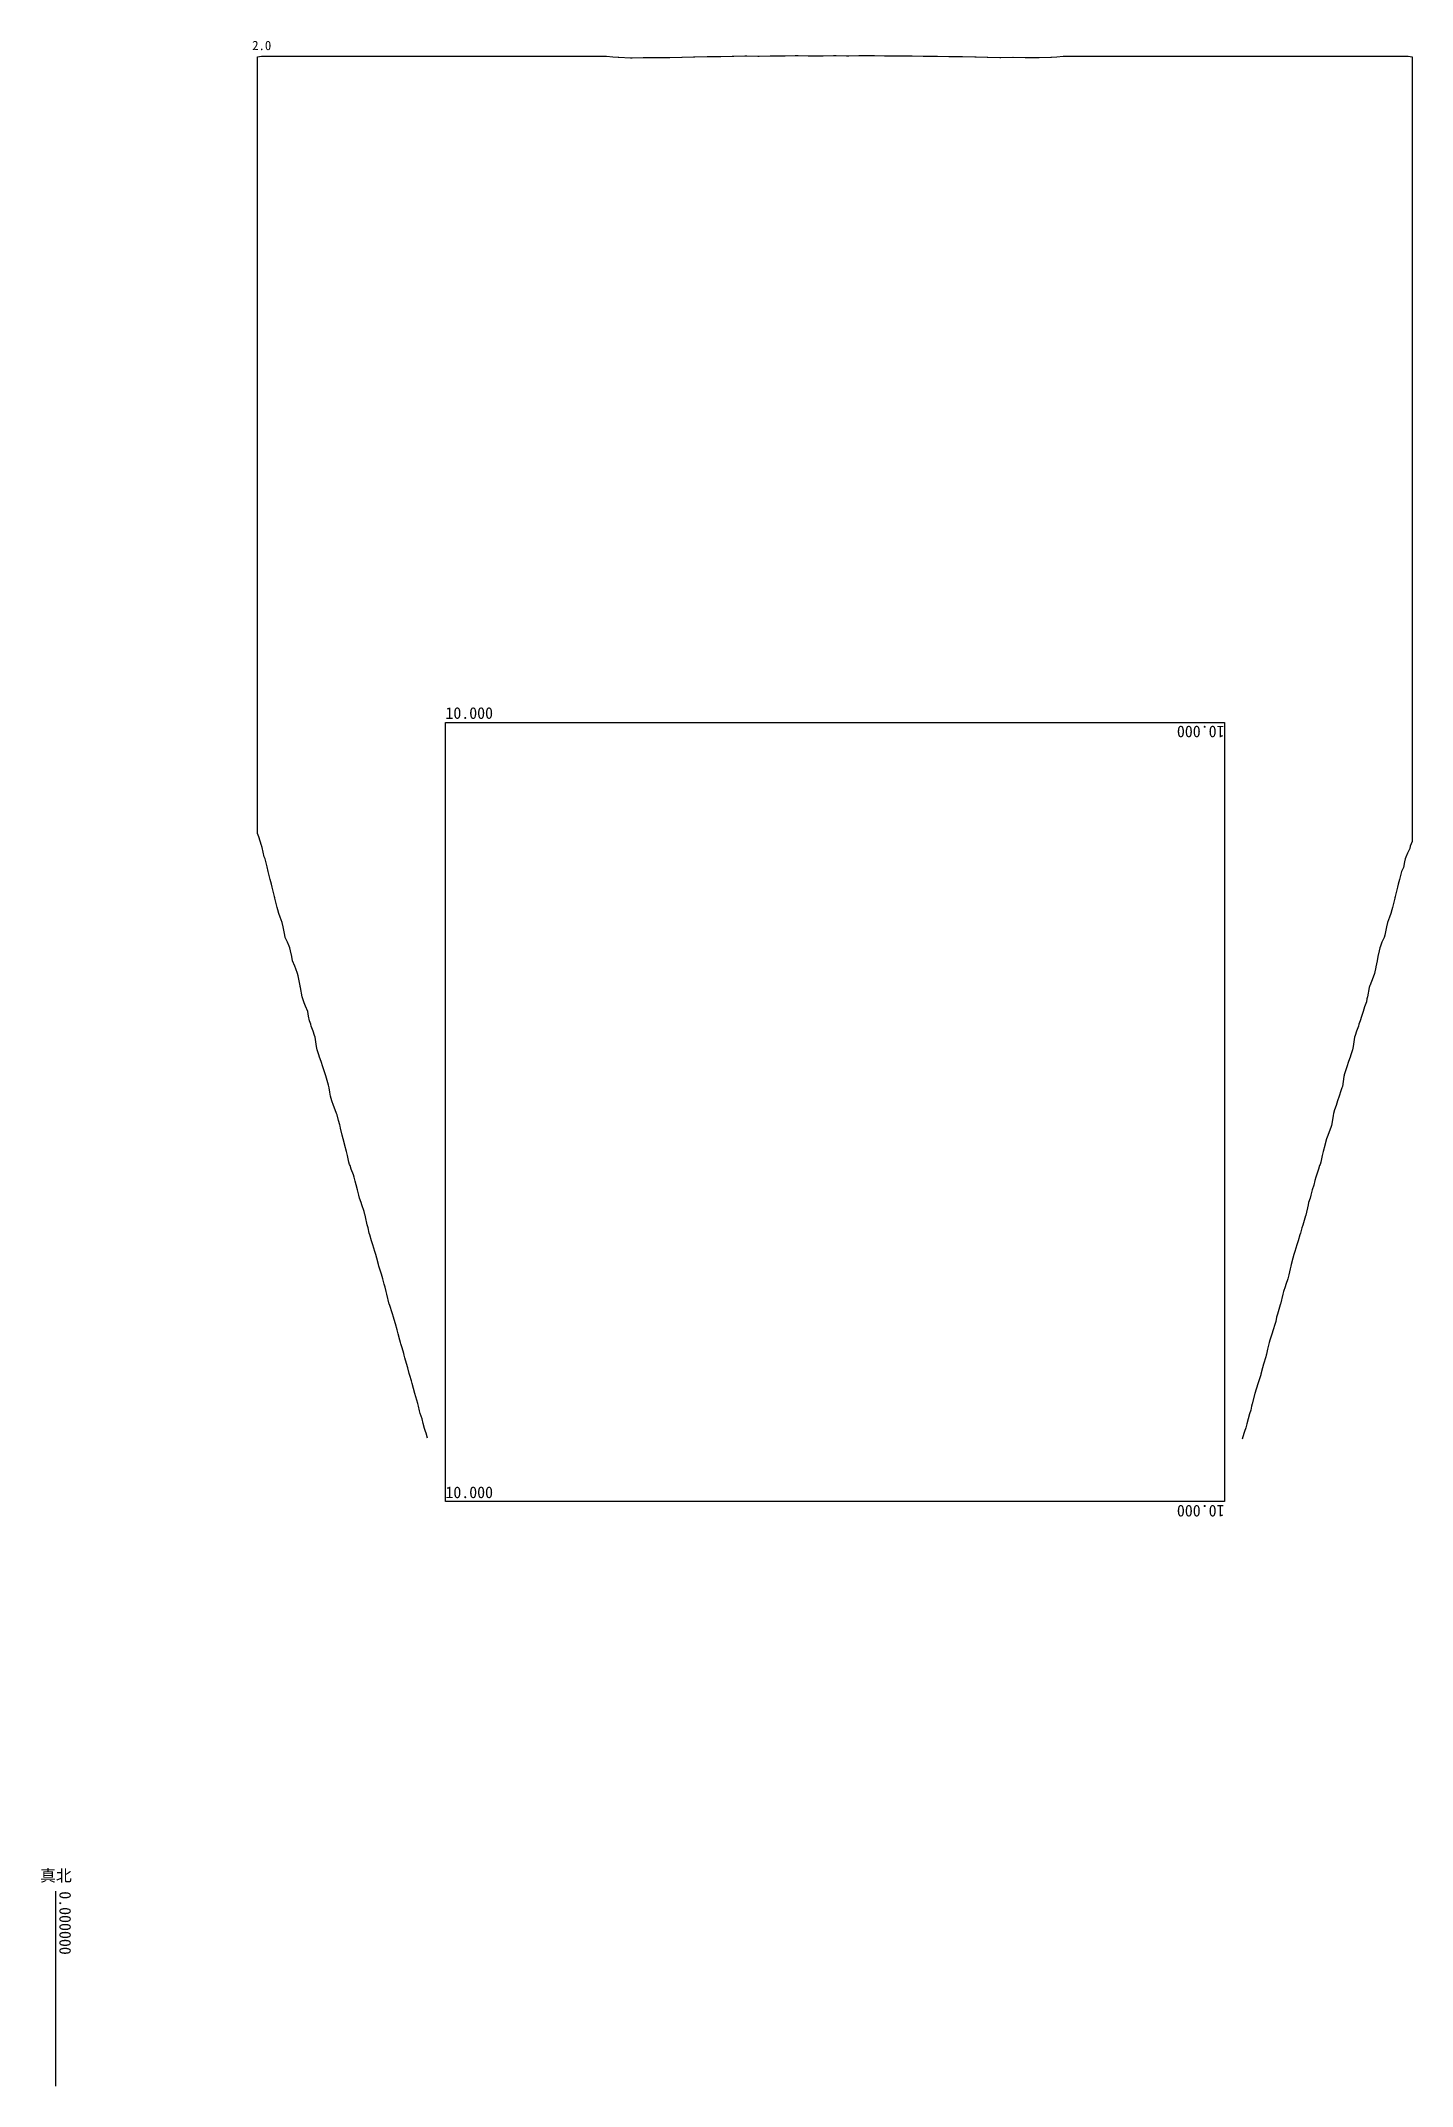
# Model space of a CAD drawing. Units: millimetres at full size, sheet at 1:100. Extents: x -15787 to 5765, y -18796 to 13340.
import ezdxf
from ezdxf.enums import TextEntityAlignment as Align

# ---------------------------------------------------------------- set-up
doc = ezdxf.new("R2010")
doc.units = ezdxf.units.MM
doc.header["$LTSCALE"] = 100
doc.layers.add('0-0', color=7, linetype='Continuous')
doc.styles.add('ＭＳ ゴシック', font='')
doc.styles.get('ＭＳ ゴシック').set_extended_font_data('MS Gothic')

msp = doc.modelspace()

# ---------------------------------------------------------------- linework, layer by layer
at = {"layer": '0-0'}
msp.add_line((-15551, -18795.9), (-15551, -15734.7), dxfattribs=at)
for points in [[(-12381.6, 11287.8), (-12381.6, 11361.1), (-12381.6, 11414.4), (-12381.6, 11487.8), (-12381.6, 11561.1), (-12381.6, 11614.4), (-12381.6, 11687.8), (-12381.6, 11761.1), (-12381.6, 11814.4), (-12381.6, 11887.8), (-12381.6, 11961.1), (-12381.6, 12014.4), (-12381.6, 12087.8), (-12381.6, 12161.1), (-12381.6, 12214.4), (-12381.6, 12287.8), (-12381.6, 12361.1), (-12381.6, 12414.4), (-12381.6, 12487.8), (-12381.6, 12561.1), (-12381.6, 12614.4), (-12381.6, 12687.8), (-12381.6, 12761.1), (-12381.6, 12814.4), (-12381.6, 12887.8), (-12381.6, 12961.1), (-12381.6, 13014.4), (-12381.6, 13087.8), (-12322, 13101.5), (-12308.3, 13101.5), (-12294.5, 13101.5), (-12122, 13101.5), (-12108.3, 13101.5), (-12094.5, 13101.5), (-11922, 13101.5), (-11908.3, 13101.5), (-11894.5, 13101.5), (-11722, 13101.5), (-11708.3, 13101.5), (-11694.5, 13101.5)], [(-11694.5, 13101.5), (-11522, 13101.5), (-11508.3, 13101.5), (-11494.5, 13101.5), (-11322, 13101.5), (-11308.3, 13101.5), (-11294.5, 13101.5), (-11122, 13101.5), (-11108.3, 13101.5), (-11094.5, 13101.5), (-10922, 13101.5), (-10908.3, 13101.5), (-10894.5, 13101.5), (-10722, 13101.5), (-10708.3, 13101.5), (-10694.5, 13101.5), (-10522, 13101.5), (-10508.3, 13101.5), (-10494.5, 13101.5), (-10322, 13101.5), (-10308.3, 13101.5), (-10294.5, 13101.5), (-10122, 13101.5), (-10108.3, 13101.5), (-10094.5, 13101.5), (-9922, 13101.5), (-9908.3, 13101.5), (-9894.5, 13101.5), (-9722, 13101.5), (-9708.3, 13101.5), (-9694.5, 13101.5), (-9522, 13101.5), (-9508.3, 13101.5), (-9494.5, 13101.5), (-9322, 13101.5), (-9308.3, 13101.5), (-9294.5, 13101.5), (-9122, 13101.5), (-9108.3, 13101.5), (-9094.5, 13101.5)], [(-9094.5, 13101.5), (-8922, 13101.5), (-8908.3, 13101.5), (-8894.5, 13101.5), (-8722, 13101.5), (-8708.3, 13101.5), (-8694.5, 13101.5), (-8522, 13101.5), (-8508.3, 13101.5), (-8494.5, 13101.5), (-8322, 13101.5), (-8308.3, 13101.5), (-8294.5, 13101.5), (-8122, 13101.5), (-8108.3, 13101.5), (-8094.5, 13101.5), (-7922, 13101.5), (-7908.3, 13101.5), (-7894.5, 13101.5), (-7722, 13101.5), (-7708.3, 13101.5), (-7694.5, 13101.5), (-7522, 13101.5), (-7508.3, 13101.5), (-7494.5, 13101.5), (-7322, 13101.5), (-7308.3, 13101.5), (-7294.5, 13101.5), (-7122, 13101.5), (-7108.3, 13101.5), (-7094.5, 13101.5), (-6922, 13101.5), (-6908.3, 13100), (-6897.3, 13098.8), (-6798.3, 13087.8), (-6711.6, 13084.4), (-6708.3, 13084.3), (-6705, 13084.4), (-6521.3, 13074.8), (-6508.3, 13074.1)], [(-6508.3, 13074.1), (-6494.8, 13074.3), (-6318.7, 13077.4), (-6308.3, 13077.6), (-6298.3, 13077.8), (-6115.1, 13081), (-6108.3, 13081), (-6101.6, 13081.1), (-5915, 13081.1), (-5908.3, 13081.1), (-5901.7, 13081.2), (-5711.5, 13084.5), (-5708.3, 13084.6), (-5705.2, 13084.7), (-5528.3, 13087.8), (-5508.9, 13088.3), (-5508.3, 13088.3), (-5507.7, 13088.3), (-5314.2, 13093.7), (-5308.3, 13093.9), (-5302.2, 13093.9), (-5114.4, 13093.9), (-5108.3, 13093.9), (-5102, 13094), (-4919.6, 13099.1), (-4908.3, 13099.1), (-4896.6, 13099.4), (-4724.6, 13104.1), (-4708.3, 13104.5), (-4691.1, 13105), (-4520.6, 13100.1), (-4508.3, 13099.8), (-4495.9, 13100.1), (-4325.5, 13105), (-4308.3, 13104.5), (-4291.1, 13105), (-4125.5, 13105), (-4108.3, 13105), (-4090.6, 13105.5), (-3930.5, 13109.9)], [(-3930.5, 13109.9), (-3908.3, 13109.9), (-3886.1, 13109.9), (-3726, 13105.5), (-3708.3, 13105), (-3691.1, 13105), (-3525.5, 13105), (-3508.3, 13105), (-3490.6, 13105.5), (-3330.5, 13109.9), (-3308.3, 13110.5), (-3286.1, 13109.9), (-3126, 13105.5), (-3108.3, 13105), (-3090.6, 13105.5), (-2930.5, 13109.9), (-2908.3, 13110.5), (-2885.5, 13110.5), (-2731.1, 13110.5), (-2708.3, 13109.9), (-2686.1, 13109.9), (-2526, 13105.5), (-2508.3, 13105), (-2491.1, 13105), (-2325.5, 13105), (-2308.3, 13105), (-2291.1, 13105), (-2125.5, 13105), (-2108.3, 13105), (-2091.5, 13104.5), (-1920.3, 13099.8), (-1908.3, 13099.4), (-1896.6, 13099.4), (-1720, 13099.4), (-1708.3, 13099.1), (-1696.6, 13099.4), (-1514.8, 13094.2), (-1508.3, 13094), (-1502, 13094), (-1314.6, 13094)], [(-1314.6, 13094), (-1308.3, 13093.9), (-1302.3, 13093.7), (-1108.9, 13088.3), (-1108.3, 13088.3), (-1107.7, 13088.3), (-1088.3, 13087.8), (-911.4, 13084.7), (-908.3, 13084.6), (-905.1, 13084.5), (-714.8, 13081.2), (-708.3, 13081.1), (-701.7, 13081.2), (-511.5, 13084.5), (-508.3, 13084.5), (-505, 13084.5), (-315, 13081.1), (-308.3, 13081), (-301.4, 13080.8), (-118.5, 13077.6), (-108.3, 13077.4), (-98.3, 13077.8), (88.4, 13084.4), (91.7, 13084.3), (95, 13084.4), (181.7, 13087.8), (280.7, 13098.8), (291.7, 13100), (305.5, 13101.5), (478, 13101.5), (491.7, 13101.5), (505.5, 13101.5), (678, 13101.5), (691.7, 13101.5), (705.5, 13101.5), (878, 13101.5), (891.7, 13101.5), (905.5, 13101.5), (1078, 13101.5), (1091.7, 13101.5)], [(1091.7, 13101.5), (1105.5, 13101.5), (1278, 13101.5), (1291.7, 13101.5), (1305.5, 13101.5), (1478, 13101.5), (1491.7, 13101.5), (1505.5, 13101.5), (1678, 13101.5), (1691.7, 13101.5), (1705.5, 13101.5), (1878, 13101.5), (1891.7, 13101.5), (1905.5, 13101.5), (2078, 13101.5), (2091.7, 13101.5), (2105.5, 13101.5), (2278, 13101.5), (2291.7, 13101.5), (2305.5, 13101.5), (2478, 13101.5), (2491.7, 13101.5), (2505.5, 13101.5), (2678, 13101.5), (2691.7, 13101.5), (2705.5, 13101.5), (2878, 13101.5), (2891.7, 13101.5), (2905.5, 13101.5), (3078, 13101.5), (3091.7, 13101.5), (3105.5, 13101.5), (3278, 13101.5), (3291.7, 13101.5), (3305.5, 13101.5), (3478, 13101.5), (3491.7, 13101.5), (3505.5, 13101.5), (3678, 13101.5), (3691.7, 13101.5)], [(3691.7, 13101.5), (3705.5, 13101.5), (3878, 13101.5), (3891.7, 13101.5), (3905.5, 13101.5), (4078, 13101.5), (4091.7, 13101.5), (4105.5, 13101.5), (4278, 13101.5), (4291.7, 13101.5), (4305.5, 13101.5), (4478, 13101.5), (4491.7, 13101.5), (4505.5, 13101.5), (4678, 13101.5), (4691.7, 13101.5), (4705.5, 13101.5), (4878, 13101.5), (4891.7, 13101.5), (4905.5, 13101.5), (5078, 13101.5), (5091.7, 13101.5), (5105.5, 13101.5), (5278, 13101.5), (5291.7, 13101.5), (5305.5, 13101.5), (5478, 13101.5), (5491.7, 13101.5), (5505.5, 13101.5), (5678, 13101.5), (5691.7, 13101.5), (5705.5, 13101.5), (5765, 13087.8), (5765, 13014.4), (5765, 12961.1), (5765, 12887.8), (5765, 12814.4), (5765, 12761.1), (5765, 12687.8), (5765, 12614.4)], [(5765, 12614.4), (5765, 12561.1), (5765, 12487.8), (5765, 12414.4), (5765, 12361.1), (5765, 12287.8), (5765, 12214.4), (5765, 12161.1), (5765, 12087.8), (5765, 12014.4), (5765, 11961.1), (5765, 11887.8), (5765, 11814.4), (5765, 11761.1), (5765, 11687.8), (5765, 11614.4), (5765, 11561.1), (5765, 11487.8), (5765, 11414.4), (5765, 11361.1), (5765, 11287.8), (5765, 11214.4), (5765, 11161.1), (5765, 11087.8), (5765, 11014.4), (5765, 10961.1), (5765, 10887.8), (5765, 10814.4), (5765, 10761.1), (5765, 10687.8), (5765, 10614.4), (5765, 10561.1), (5765, 10487.8), (5765, 10414.4), (5765, 10361.1), (5765, 10287.8), (5765, 10214.4), (5765, 10161.1), (5765, 10087.8), (5765, 10014.4)], [(-12381.6, 8687.8), (-12381.6, 8761.1), (-12381.6, 8814.4), (-12381.6, 8887.8), (-12381.6, 8961.1), (-12381.6, 9014.4), (-12381.6, 9087.8), (-12381.6, 9161.1), (-12381.6, 9214.4), (-12381.6, 9287.8), (-12381.6, 9361.1), (-12381.6, 9414.4), (-12381.6, 9487.8), (-12381.6, 9561.1), (-12381.6, 9614.4), (-12381.6, 9687.8), (-12381.6, 9761.1), (-12381.6, 9814.4), (-12381.6, 9887.8), (-12381.6, 9961.1), (-12381.6, 10014.4), (-12381.6, 10087.8), (-12381.6, 10161.1), (-12381.6, 10214.4), (-12381.6, 10287.8), (-12381.6, 10361.1), (-12381.6, 10414.4), (-12381.6, 10487.8), (-12381.6, 10561.1), (-12381.6, 10614.4), (-12381.6, 10687.8), (-12381.6, 10761.1), (-12381.6, 10814.4), (-12381.6, 10887.8), (-12381.6, 10961.1), (-12381.6, 11014.4), (-12381.6, 11087.8), (-12381.6, 11161.1), (-12381.6, 11214.4), (-12381.6, 11287.8)], [(5765, 10014.4), (5765, 9961.1), (5765, 9887.8), (5765, 9814.4), (5765, 9761.1), (5765, 9687.8), (5765, 9614.4), (5765, 9561.1), (5765, 9487.8), (5765, 9414.4), (5765, 9361.1), (5765, 9287.8), (5765, 9214.4), (5765, 9161.1), (5765, 9087.8), (5765, 9014.4), (5765, 8961.1), (5765, 8887.8), (5765, 8814.4), (5765, 8761.1), (5765, 8687.8), (5765, 8614.4), (5765, 8561.1), (5765, 8487.8), (5765, 8414.4), (5765, 8361.1), (5765, 8287.8), (5765, 8214.4), (5765, 8161.1), (5765, 8087.8), (5765, 8014.4), (5765, 7961.1), (5765, 7887.8), (5765, 7814.4), (5765, 7761.1), (5765, 7687.8), (5765, 7614.4), (5765, 7561.1), (5765, 7487.8), (5765, 7414.4)], [(-12381.6, 6087.8), (-12381.6, 6161.1), (-12381.6, 6214.4), (-12381.6, 6287.8), (-12381.6, 6361.1), (-12381.6, 6414.4), (-12381.6, 6487.8), (-12381.6, 6561.1), (-12381.6, 6614.4), (-12381.6, 6687.8), (-12381.6, 6761.1), (-12381.6, 6814.4), (-12381.6, 6887.8), (-12381.6, 6961.1), (-12381.6, 7014.4), (-12381.6, 7087.8), (-12381.6, 7161.1), (-12381.6, 7214.4), (-12381.6, 7287.8), (-12381.6, 7361.1), (-12381.6, 7414.4), (-12381.6, 7487.8), (-12381.6, 7561.1), (-12381.6, 7614.4), (-12381.6, 7687.8), (-12381.6, 7761.1), (-12381.6, 7814.4), (-12381.6, 7887.8), (-12381.6, 7961.1), (-12381.6, 8014.4), (-12381.6, 8087.8), (-12381.6, 8161.1), (-12381.6, 8214.4), (-12381.6, 8287.8), (-12381.6, 8361.1), (-12381.6, 8414.4), (-12381.6, 8487.8), (-12381.6, 8561.1), (-12381.6, 8614.4), (-12381.6, 8687.8)], [(5765, 7414.4), (5765, 7361.1), (5765, 7287.8), (5765, 7214.4), (5765, 7161.1), (5765, 7087.8), (5765, 7014.4), (5765, 6961.1), (5765, 6887.8), (5765, 6814.4), (5765, 6761.1), (5765, 6687.8), (5765, 6614.4), (5765, 6561.1), (5765, 6487.8), (5765, 6414.4), (5765, 6361.1), (5765, 6287.8), (5765, 6214.4), (5765, 6161.1), (5765, 6087.8), (5765, 6014.4), (5765, 5961.1), (5765, 5887.8), (5765, 5814.4), (5765, 5761.1), (5765, 5687.8), (5765, 5614.4), (5765, 5561.1), (5765, 5487.8), (5765, 5414.4), (5765, 5361.1), (5765, 5287.8), (5765, 5214.4), (5765, 5161.1), (5765, 5087.8), (5765, 5014.4), (5765, 4961.1), (5765, 4887.8), (5765, 4814.4)], [(-12381.6, 3487.8), (-12381.6, 3561.1), (-12381.6, 3614.4), (-12381.6, 3687.8), (-12381.6, 3761.1), (-12381.6, 3814.4), (-12381.6, 3887.8), (-12381.6, 3961.1), (-12381.6, 4014.4), (-12381.6, 4087.8), (-12381.6, 4161.1), (-12381.6, 4214.4), (-12381.6, 4287.8), (-12381.6, 4361.1), (-12381.6, 4414.4), (-12381.6, 4487.8), (-12381.6, 4561.1), (-12381.6, 4614.4), (-12381.6, 4687.8), (-12381.6, 4761.1), (-12381.6, 4814.4), (-12381.6, 4887.8), (-12381.6, 4961.1), (-12381.6, 5014.4), (-12381.6, 5087.8), (-12381.6, 5161.1), (-12381.6, 5214.4), (-12381.6, 5287.8), (-12381.6, 5361.1), (-12381.6, 5414.4), (-12381.6, 5487.8), (-12381.6, 5561.1), (-12381.6, 5614.4), (-12381.6, 5687.8), (-12381.6, 5761.1), (-12381.6, 5814.4), (-12381.6, 5887.8), (-12381.6, 5961.1), (-12381.6, 6014.4), (-12381.6, 6087.8)], [(5765, 4814.4), (5765, 4761.1), (5765, 4687.8), (5765, 4614.4), (5765, 4561.1), (5765, 4487.8), (5765, 4414.4), (5765, 4361.1), (5765, 4287.8), (5765, 4214.4), (5765, 4161.1), (5765, 4087.8), (5765, 4014.4), (5765, 3961.1), (5765, 3887.8), (5765, 3814.4), (5765, 3761.1), (5765, 3687.8), (5765, 3614.4), (5765, 3561.1), (5765, 3487.8), (5765, 3414.4), (5765, 3361.1), (5765, 3287.8), (5765, 3214.4), (5765, 3161.1), (5765, 3087.8), (5765, 3014.4), (5765, 2961.1), (5765, 2887.8), (5765, 2814.4), (5765, 2761.1), (5765, 2687.8), (5765, 2614.4), (5765, 2561.1), (5765, 2487.8), (5765, 2414.4), (5765, 2361.1), (5765, 2287.8), (5765, 2214.4)], [(-12381.6, 887.8), (-12381.6, 961.1), (-12381.6, 1014.4), (-12381.6, 1087.8), (-12381.6, 1161.1), (-12381.6, 1214.4), (-12381.6, 1287.8), (-12381.6, 1361.1), (-12381.6, 1414.4), (-12381.6, 1487.8), (-12381.6, 1561.1), (-12381.6, 1614.4), (-12381.6, 1687.8), (-12381.6, 1761.1), (-12381.6, 1814.4), (-12381.6, 1887.8), (-12381.6, 1961.1), (-12381.6, 2014.4), (-12381.6, 2087.8), (-12381.6, 2161.1), (-12381.6, 2214.4), (-12381.6, 2287.8), (-12381.6, 2361.1), (-12381.6, 2414.4), (-12381.6, 2487.8), (-12381.6, 2561.1), (-12381.6, 2614.4), (-12381.6, 2687.8), (-12381.6, 2761.1), (-12381.6, 2814.4), (-12381.6, 2887.8), (-12381.6, 2961.1), (-12381.6, 3014.4), (-12381.6, 3087.8), (-12381.6, 3161.1), (-12381.6, 3214.4), (-12381.6, 3287.8), (-12381.6, 3361.1), (-12381.6, 3414.4), (-12381.6, 3487.8)], [(5765, 2214.4), (5765, 2161.1), (5765, 2087.8), (5765, 2014.4), (5765, 1961.1), (5765, 1887.8), (5765, 1814.4), (5765, 1761.1), (5765, 1687.8), (5765, 1614.4), (5765, 1561.1), (5765, 1487.8), (5765, 1414.4), (5765, 1361.1), (5765, 1287.8), (5765, 1214.4), (5765, 1161.1), (5765, 1087.8), (5765, 1014.4), (5765, 961.1), (5765, 887.8), (5765, 814.4), (5765, 761.1), (5735.7, 687.8), (5728.4, 651.1), (5691.7, 577.8), (5666, 513.5), (5655.7, 487.8), (5646.7, 442.8), (5628.4, 351.1), (5596.7, 287.8), (5575.7, 203.8), (5565, 161.1), (5546.7, 87.8), (5535.7, 43.8), (5498.4, -105.6), (5496.7, -112.2), (5495.7, -116.2), (5491.7, -132.2), (5455.7, -276.2)], [(-11712.3, -1512.2), (-11713.3, -1507.2), (-11745, -1348.9), (-11752.3, -1312.2), (-11781.6, -1238.9), (-11796.9, -1200.8), (-11832.3, -1112.2), (-11845, -1048.9), (-11863.3, -957.2), (-11872.3, -912.2), (-11882.6, -886.5), (-11908.3, -822.2), (-11945, -748.9), (-11952.3, -712.2), (-11963.3, -657.2), (-11978.3, -582.2), (-11992.3, -512.2), (-12025.4, -429.4), (-12048.3, -372.2), (-12063.3, -312.2), (-12072.3, -276.2), (-12108.3, -132.2), (-12112.3, -116.2), (-12113.3, -112.2), (-12115, -105.6), (-12152.3, 43.8), (-12163.3, 87.8), (-12181.6, 161.1), (-12192.3, 203.8), (-12213.3, 287.8), (-12232.3, 363.8), (-12248.3, 427.8), (-12263.3, 487.8), (-12278.3, 517.8), (-12308.3, 667.8), (-12312.3, 683.8), (-12313.3, 687.8), (-12318.3, 697.8), (-12363.3, 832.8), (-12381.6, 887.8)], [(5455.7, -276.2), (5446.7, -312.2), (5431.7, -372.2), (5408.8, -429.4), (5375.7, -512.2), (5361.7, -582.2), (5346.7, -657.2), (5335.7, -712.2), (5328.4, -748.9), (5291.7, -822.2), (5266, -886.5), (5255.7, -912.2), (5246.7, -957.2), (5228.4, -1048.9), (5215.7, -1112.2), (5196.7, -1207.2), (5195, -1215.6), (5175.7, -1312.2), (5151.7, -1372.2), (5098.4, -1505.6), (5095.7, -1512.2), (5095, -1515.6), (5091.7, -1532.2), (5061.7, -1682.2), (5055.7, -1712.2), (5046.7, -1757.2), (5019.2, -1839.7), (4995, -1912.2), (4969.2, -1989.7), (4946.7, -2057.2), (4928.4, -2112.2), (4923.1, -2143.7), (4891.7, -2222.2), (4869.2, -2289.7), (4861.7, -2312.2), (4855.7, -2348.2), (4837.4, -2458), (4828.4, -2512.2), (4796.7, -2607.2), (4794.2, -2614.7)], [(-11050.3, -3854.2), (-11078.3, -3742.2), (-11082.6, -3712.2), (-11088.3, -3692.2), (-11108.3, -3622.2), (-11132.7, -3536.7), (-11139.7, -3512.2), (-11163.3, -3457.2), (-11185.8, -3389.7), (-11211.6, -3312.2), (-11235.8, -3239.7), (-11245, -3175.6), (-11254, -3112.2), (-11266.1, -3070), (-11308.3, -2922.2), (-11310.8, -2914.7), (-11311.6, -2912.2), (-11313.3, -2907.2), (-11360.8, -2764.7), (-11378.3, -2712.2), (-11410.8, -2614.7), (-11413.3, -2607.2), (-11445, -2512.2), (-11454, -2458), (-11472.3, -2348.2), (-11478.3, -2312.2), (-11485.8, -2289.7), (-11508.3, -2222.2), (-11539.7, -2143.7), (-11545, -2112.2), (-11563.3, -2057.2), (-11578.3, -1982.2), (-11592.3, -1912.2), (-11625.4, -1829.4), (-11648.3, -1772.2), (-11672.3, -1712.2), (-11678.3, -1682.2), (-11708.3, -1532.2), (-11711.6, -1515.6), (-11712.3, -1512.2)], [(4794.2, -2614.7), (4761.7, -2712.2), (4744.2, -2764.7), (4696.7, -2907.2), (4695, -2912.2), (4694.6, -2915.1), (4691.7, -2932.2), (4669.2, -3089.7), (4661.7, -3112.2), (4646.7, -3157.2), (4619.2, -3239.7), (4595, -3312.2), (4569.2, -3389.7), (4546.7, -3457.2), (4528.4, -3512.2), (4523.1, -3543.7), (4495.7, -3708.2), (4494.2, -3712.2), (4493.7, -3714.2), (4491.7, -3718.9), (4439, -3859.5), (4419.2, -3912.2), (4395, -4008.9), (4393.7, -4014.2), (4369.2, -4112.2), (4353.7, -4174.2), (4328.4, -4275.6), (4319.2, -4312.2), (4311.7, -4332.2), (4291.7, -4385.6), (4260, -4480.6), (4249.5, -4512.2), (4237.4, -4566.5), (4220.8, -4641.3), (4194.2, -4712.2), (4173.7, -4794.2), (4161.7, -4842.2), (4138.4, -4912.2), (4129.9, -4950.4), (4094.6, -5109.4)], [(-10377.2, -6243.4), (-10389.6, -6193.6), (-10410, -6112.2), (-10434.5, -6038.5), (-10460.8, -5959.7), (-10473.7, -5912.2), (-10481.2, -5885.1), (-10508.3, -5785.6), (-10524, -5728), (-10528.3, -5712.2), (-10539.7, -5680.8), (-10571.4, -5575.3), (-10590.3, -5512.2), (-10617.5, -5421.5), (-10625.4, -5395.1), (-10643.8, -5312.2), (-10660, -5263.9), (-10685.8, -5134.7), (-10690.3, -5112.2), (-10694.4, -5098.4), (-10708.3, -5052.2), (-10743.3, -4947.2), (-10755, -4912.2), (-10778.3, -4842.2), (-10790.3, -4794.2), (-10810.8, -4712.2), (-10830.3, -4634.2), (-10845, -4575.6), (-10860.8, -4512.2), (-10873.7, -4477.7), (-10908.3, -4385.6), (-10928.3, -4332.2), (-10935.8, -4312.2), (-10945, -4275.6), (-10970.3, -4174.2), (-10985.8, -4112.2), (-11010.3, -4014.2), (-11011.6, -4008.9), (-11035.8, -3912.2), (-11050.3, -3854.2)], [(4094.6, -5109.4), (4093.7, -5112.2), (4093.2, -5113.8), (4091.7, -5118.9), (4047.1, -5267.6), (4033.7, -5312.2), (4008.8, -5395.1), (4000.9, -5421.5), (3973.7, -5512.2), (3954.8, -5575.3), (3923.1, -5680.8), (3913.7, -5712.2), (3908.6, -5729.2), (3891.7, -5785.6), (3864.6, -5885.1), (3857.2, -5912.2), (3849.5, -5954.5), (3826.4, -6046.9), (3810, -6112.2), (3780.5, -6201), (3769.2, -6234.7), (3743.4, -6312.2), (3733, -6353.6), (3693.9, -6510), (3693.1, -6512.2), (3692.8, -6513.4), (3691.7, -6517.2), (3648.4, -6668.9), (3636, -6712.2), (3620.8, -6783.2), (3606.9, -6827.5), (3580.5, -6912.2), (3559.3, -6979.9), (3529.9, -7074.1), (3518, -7112.2), (3512.7, -7133.2), (3491.7, -7217.2), (3474.4, -7295), (3470.6, -7312.2), (3464.6, -7339.4)], [(-9708.3, -8613.9), (-9732.7, -8536.6), (-9740.4, -8512.2), (-9759.1, -8461.4), (-9778.8, -8382.7), (-9796.4, -8312.2), (-9823.1, -8227), (-9836.5, -8184.1), (-9851.9, -8112.2), (-9864.4, -8068.4), (-9908.3, -7914.7), (-9908.9, -7912.9), (-9909.1, -7912.2), (-9909.5, -7911), (-9951.9, -7755.8), (-9963.7, -7712.2), (-9989.6, -7630.9), (-9997.1, -7601), (-10019.3, -7512.2), (-10039.8, -7443.8), (-10066.9, -7353.7), (-10076.1, -7312.2), (-10083.1, -7287), (-10108.3, -7196.2), (-10127.4, -7131.3), (-10133, -7112.2), (-10146.5, -7074.1), (-10172.5, -6976.5), (-10189.6, -6912.2), (-10214.6, -6818.6), (-10219.2, -6801.3), (-10243, -6712.2), (-10259.3, -6663.2), (-10308.3, -6516.2), (-10309.3, -6513.3), (-10309.7, -6512.2), (-10310.5, -6510), (-10349.6, -6353.6), (-10360, -6312.2), (-10377.2, -6243.4)], [(3464.6, -7339.4), (3430.9, -7451.5), (3412.7, -7512.2), (3388.5, -7609), (3386.4, -7617.6), (3356.3, -7712.2), (3340.7, -7761.2), (3293, -7910.9), (3292.5, -7912.2), (3292.4, -7912.9), (3291.7, -7915.1), (3252.3, -8072.8), (3242.4, -8112.2), (3229, -8175), (3211.2, -8231.8), (3186.1, -8312.2), (3167.2, -8387.7), (3150.9, -8453.1), (3129.1, -8512.2), (3120.1, -8540.6), (3091.7, -8630.6)]]:
    msp.add_lwpolyline(points, dxfattribs=at)
msp.add_lwpolyline([(-9428.6, 2632.7), (2816.3, 2632.7), (2816.3, -9612.2), (-9428.6, -9612.2)], close=True, dxfattribs=at)

# ---------------------------------------------------------------- texts
at = {"layer": '0-0', "style": 'ＭＳ ゴシック'}
msp.add_text('2.0', height=146.6, dxfattribs=at).set_placement((-12465.2, 13151.5), align=Align.BOTTOM_LEFT)
at = {"layer": '0-0', "color": 2, "style": 'ＭＳ ゴシック'}
for p in [(-9428.6, 2632.7), (-9428.6, -9612.2)]:
    msp.add_text('10.000', height=183.3, dxfattribs=at).set_placement(p, align=Align.BOTTOM_LEFT)
for p in [(2816.3, 2632.7), (2816.3, -9612.2)]:
    msp.add_text('10.000', height=183.3, rotation=180, dxfattribs=at).set_placement(p, align=Align.BOTTOM_LEFT)
at = {"layer": '0-0', "color": 6, "style": 'ＭＳ ゴシック'}
msp.add_text('真北', height=183.3, dxfattribs=at).set_placement((-15801, -15634.7), align=Align.BOTTOM_LEFT)
msp.add_text('0.000000', height=183.3, rotation=270, dxfattribs=at).set_placement((-15551, -15734.7), align=Align.BOTTOM_LEFT)

doc.saveas('drawing.dxf')
